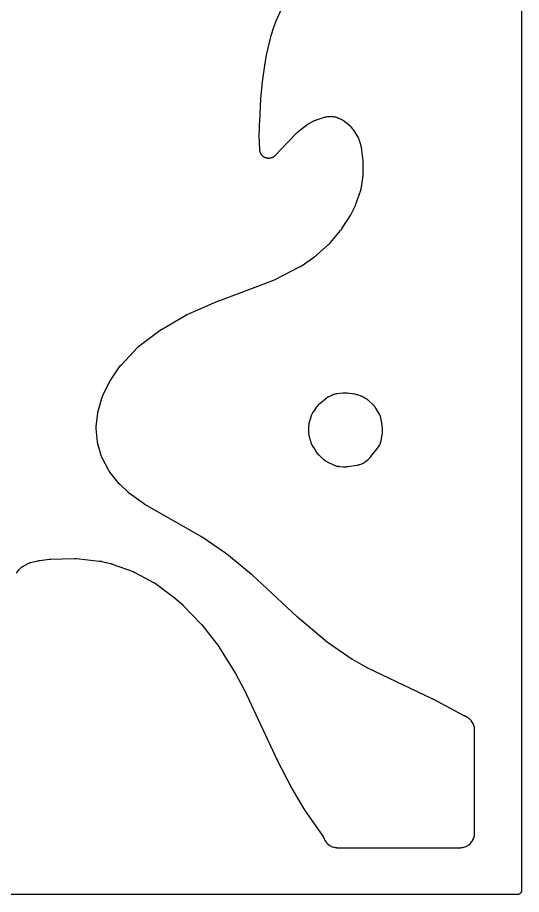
# Model space of a CAD drawing. Header units: millimetres. Extents: x 0 to 300, y 0 to 300.
# Drawn here: x 213.9 to 300, y -0.1 to 150 of the extents above; entities that cross this region are included whole.
import ezdxf

# ---------------------------------------------------------------- set-up
doc = ezdxf.new("R2010")
doc.units = ezdxf.units.MM
doc.layers.add('CUT', color=7, linetype='CONTINUOUS')

msp = doc.modelspace()

# ---------------------------------------------------------------- linework, layer by layer
at = {"layer": 'CUT'}
for points in [[(300.0266, 298.5625), (300.0266, 1.4375), (300.0266, 0.5522), (300.023, 0.4788), (300.0143, 0.4206), (300.0001, 0.3635), (299.9802, 0.3082), (299.9551, 0.255), (299.9249, 0.2046), (299.8898, 0.1573), (299.8503, 0.1137), (299.8068, 0.0743), (299.7595, 0.0392), (299.7091, 0.009), (299.6559, -0.0162), (299.6005, -0.036), (299.5435, -0.0503), (299.4853, -0.0589), (299.4119, -0.0625), (298.5266, -0.0625), (1.4375, -0.0625)], [(213.7249, 54.8969), (214.0957, 55.4669), (214.1207, 55.5033), (214.168, 55.5687), (214.223, 55.6375), (214.2619, 55.6815), (214.3234, 55.7446), (214.3664, 55.7846), (214.4338, 55.8414), (214.4805, 55.8769), (214.5532, 55.9268), (214.6219, 55.9693), (214.66, 55.9915), (215.723, 56.5778), (215.7315, 56.5824), (215.7447, 56.5895), (215.7667, 56.601), (215.7964, 56.6159), (215.823, 56.6287), (215.8267, 56.6305), (215.8744, 56.6509), (215.9402, 56.6768), (216.0035, 56.699), (216.0489, 56.7131), (216.0867, 56.7239), (216.099, 56.7272), (216.1084, 56.7296), (217.4093, 57.0566), (217.4219, 57.0596), (217.4513, 57.0666), (217.464, 57.0695), (217.4794, 57.0729), (217.4921, 57.0756), (217.5217, 57.0817), (217.5345, 57.0842), (217.5491, 57.087), (217.5619, 57.0893), (217.5916, 57.0946), (217.6044, 57.0967), (217.6201, 57.0993), (217.6329, 57.1012), (217.6628, 57.1056), (217.6757, 57.1074), (219.3131, 57.3231), (219.3255, 57.3246), (219.3546, 57.3281), (219.3671, 57.3294), (219.3824, 57.331), (219.3949, 57.3322), (219.4241, 57.3348), (219.4366, 57.3359), (219.451, 57.337), (219.4635, 57.3378), (219.4927, 57.3396), (219.5053, 57.3403), (219.5206, 57.341), (219.5331, 57.3415), (219.5624, 57.3425), (219.575, 57.3428), (223.5985, 57.4206), (223.6124, 57.4208), (223.6447, 57.4209), (223.6586, 57.4209), (223.6755, 57.4207), (223.6894, 57.4204), (223.7217, 57.4196), (223.7356, 57.4191), (223.7515, 57.4184), (223.7653, 57.4177), (223.7976, 57.4158), (223.8114, 57.4149), (223.8283, 57.4137), (223.8421, 57.4126), (223.8743, 57.4097), (223.8881, 57.4084), (227.9216, 56.9879), (227.9362, 56.9862), (227.9704, 56.9821), (227.9851, 56.9802), (228.0029, 56.9777), (228.0175, 56.9756), (228.0516, 56.9704), (228.0661, 56.968), (228.0828, 56.9651), (228.0973, 56.9625), (228.1312, 56.9562), (228.1457, 56.9533), (228.1633, 56.9497), (228.1777, 56.9466), (228.2114, 56.9391), (228.2257, 56.9358), (229.8202, 56.5539), (229.8328, 56.5508), (229.8621, 56.5433), (229.8746, 56.54), (229.8899, 56.5359), (229.9024, 56.5324), (229.9315, 56.5241), (229.9439, 56.5205), (229.9582, 56.5161), (229.9706, 56.5123), (229.9994, 56.5032), (230.0118, 56.4992), (230.0268, 56.4942), (230.0391, 56.49), (230.0676, 56.48), (230.0798, 56.4756), (233.6263, 55.1795), (233.6406, 55.1742), (233.6739, 55.1613), (233.6882, 55.1557), (233.7055, 55.1487), (233.7196, 55.1429), (233.7525, 55.1289), (233.7665, 55.1228), (233.7826, 55.1157), (233.7965, 55.1093), (233.8289, 55.0943), (233.8427, 55.0877), (233.8595, 55.0795), (233.8732, 55.0727), (233.905, 55.0566), (233.9186, 55.0495), (237.1499, 53.3408), (237.1559, 53.3376), (237.1697, 53.3301), (237.1723, 53.3287), (237.1988, 53.3138), (237.2515, 53.2828), (237.2694, 53.2719), (237.2938, 53.256), (237.3577, 53.2126), (237.3848, 53.1935), (240.4353, 50.9514), (240.4432, 50.9455), (240.4616, 50.9317), (240.4694, 50.9258), (240.4788, 50.9186), (240.4865, 50.9126), (240.5044, 50.8985), (240.5121, 50.8924), (240.5209, 50.8853), (240.5285, 50.8791), (240.5461, 50.8646), (240.5537, 50.8583), (240.5628, 50.8507), (240.5703, 50.8443), (240.5876, 50.8294), (240.595, 50.823), (242.0656, 49.5308), (242.0724, 49.5247), (242.0884, 49.5104), (242.0951, 49.5043), (242.1034, 49.4967), (242.1101, 49.4905), (242.1258, 49.4759), (242.1324, 49.4696), (242.1401, 49.4623), (242.1467, 49.4559), (242.162, 49.441), (242.1685, 49.4346), (242.1765, 49.4267), (242.1829, 49.4202), (242.198, 49.405), (242.2044, 49.3984), (245.2949, 46.201), (245.3036, 46.1918), (245.3238, 46.1703), (245.3324, 46.1611), (245.3428, 46.1497), (245.3512, 46.1403), (245.3708, 46.1182), (245.3791, 46.1087), (245.3886, 46.0977), (245.3968, 46.0881), (245.4158, 46.0655), (245.4238, 46.0558), (245.4336, 46.0438), (245.4415, 46.034), (245.4598, 46.0109), (245.4676, 46.0009), (248.2807, 42.3465), (248.2874, 42.3376), (248.3031, 42.3167), (248.3098, 42.3077), (248.3178, 42.2967), (248.3244, 42.2876), (248.3395, 42.2664), (248.3459, 42.2572), (248.3533, 42.2466), (248.3596, 42.2374), (248.3742, 42.2158), (248.3804, 42.2065), (248.3879, 42.1951), (248.394, 42.1857), (248.408, 42.1637), (248.414, 42.1542), (251.1423, 37.7696), (251.1457, 37.764), (251.1537, 37.7509), (251.1571, 37.7453), (251.1653, 37.7318), (251.1694, 37.7249), (251.179, 37.7086), (251.1831, 37.7016), (251.1877, 37.6936), (251.1918, 37.6865), (251.2011, 37.6701), (251.205, 37.663), (251.207, 37.6594), (251.2116, 37.651), (251.2223, 37.6313), (251.2268, 37.6229), (252.5582, 35.0948), (252.5646, 35.0826), (252.571, 35.0702), (252.5732, 35.066), (252.5784, 35.0557), (252.5806, 35.0512), (252.5832, 35.0461), (252.5854, 35.0417), (252.5906, 35.0313), (252.5925, 35.0274), (252.5965, 35.019), (252.6023, 35.007), (252.6048, 35.0017), (258.2929, 22.9395), (258.2948, 22.9354), (258.3085, 22.9069), (258.3106, 22.9025), (258.328, 22.8671), (258.3301, 22.8628), (258.3441, 22.835), (258.3464, 22.8305), (260.7272, 18.1758), (260.7313, 18.1679), (260.76, 18.1138), (260.7645, 18.1055), (260.8013, 18.0386), (260.8058, 18.0305), (260.8357, 17.9781), (260.8407, 17.9696), (262.9972, 14.3322), (263.0026, 14.3232), (263.0409, 14.261), (263.0469, 14.2515), (263.0961, 14.175), (263.1022, 14.1658), (263.1422, 14.106), (263.1488, 14.0963), (266.0522, 9.9375), (266.0585, 9.9283), (266.067, 9.9159), (266.0911, 9.8784), (266.1184, 9.8337), (266.1557, 9.7661), (266.1948, 9.6875), (266.2185, 9.636), (266.2232, 9.6247), (266.2274, 9.6146), (266.2298, 9.6088), (266.2354, 9.5954), (266.2376, 9.5903), (266.2463, 9.5696), (266.2544, 9.5496), (266.2605, 9.5348), (266.272, 9.5083), (266.2745, 9.5029), (266.2767, 9.4974), (266.2874, 9.4743), (266.3361, 9.362), (266.3617, 9.3099), (266.4507, 9.1493), (266.4812, 9.0999), (266.5853, 8.9487), (266.6205, 8.9025), (266.7387, 8.7621), (266.7782, 8.7195), (266.9094, 8.5911), (266.9528, 8.5525), (267.0958, 8.4374), (267.1428, 8.4033), (267.2962, 8.3025), (267.3463, 8.2731), (267.5087, 8.1876), (267.5614, 8.1631), (267.7314, 8.0938), (267.7861, 8.0745), (267.962, 8.0219), (268.0184, 8.008), (268.1985, 7.9727), (268.256, 7.9643), (268.4412, 7.9463), (268.4702, 7.9442), (268.5268, 7.9414), (268.5413, 7.9409), (268.6357, 7.9386), (268.6502, 7.9385), (289.464, 7.9385), (289.4787, 7.9386), (289.5744, 7.941), (289.5891, 7.9415), (289.6465, 7.9444), (289.6759, 7.9465), (289.8637, 7.965), (289.922, 7.9737), (290.1045, 8.01), (290.1617, 8.0243), (290.3398, 8.0783), (290.3952, 8.0982), (290.5672, 8.1694), (290.6204, 8.1946), (290.7846, 8.2823), (290.8351, 8.3126), (290.9899, 8.416), (291.0372, 8.4511), (291.1811, 8.5692), (291.2247, 8.6087), (291.3563, 8.7403), (291.3959, 8.784), (291.514, 8.9279), (291.549, 8.9752), (291.6525, 9.1299), (291.6827, 9.1804), (291.7705, 9.3446), (291.7957, 9.3978), (291.8669, 9.5698), (291.8867, 9.6253), (291.9408, 9.8034), (291.9551, 9.8605), (291.9914, 10.0431), (292, 10.1013), (292.0185, 10.2891), (292.0207, 10.3185), (292.0235, 10.3759), (292.0241, 10.3907), (292.0264, 10.4863), (292.0266, 10.5011), (292.0266, 28.0175), (292.0264, 28.0328), (292.0239, 28.1323), (292.0233, 28.1476), (292.0202, 28.2073), (292.0179, 28.2378), (291.9979, 28.4329), (291.9886, 28.4934), (291.9493, 28.6829), (291.9339, 28.7421), (291.8756, 28.9266), (291.8542, 28.9839), (291.7774, 29.1615), (291.7503, 29.2164), (291.6558, 29.3852), (291.6232, 29.437), (291.512, 29.5953), (291.4743, 29.6435), (291.3475, 29.7897), (291.3051, 29.8338), (291.1642, 29.9663), (291.1175, 30.0059), (290.9637, 30.1234), (290.9133, 30.158), (290.7483, 30.2592), (290.6946, 30.2885), (290.5178, 30.3735), (290.4899, 30.386), (290.3912, 30.4274), (290.3897, 30.4281), (290.3792, 30.4324), (290.3776, 30.4331), (290.3112, 30.4605), (290.2792, 30.4744), (290.2095, 30.5064), (290.1694, 30.526), (290.1576, 30.5322), (290.1466, 30.538), (284.9372, 33.3409), (284.931, 33.3442), (284.8874, 33.3669), (284.8807, 33.3704), (284.826, 33.3981), (284.8194, 33.4015), (284.7759, 33.4228), (284.7687, 33.4263), (273.792, 38.6419), (273.7861, 38.6447), (273.7722, 38.6514), (273.7663, 38.6543), (273.7522, 38.6613), (273.7449, 38.6649), (273.7281, 38.6734), (273.7208, 38.6771), (273.7125, 38.6814), (273.7053, 38.6852), (273.6885, 38.694), (273.6814, 38.6978), (273.6777, 38.6998), (273.6693, 38.7044), (273.6497, 38.7153), (273.6413, 38.7199), (271.2762, 40.0603), (271.2676, 40.0652), (271.2477, 40.0768), (271.2391, 40.0818), (271.229, 40.0879), (271.2206, 40.0929), (271.2011, 40.1049), (271.1927, 40.11), (271.1831, 40.116), (271.1748, 40.1213), (271.1555, 40.1337), (271.1473, 40.139), (271.1372, 40.1456), (271.129, 40.1511), (271.11, 40.1639), (271.1019, 40.1694), (266.6539, 43.2324), (266.6445, 43.2389), (266.6228, 43.2544), (266.6135, 43.261), (266.6022, 43.2692), (266.593, 43.276), (266.5716, 43.292), (266.5625, 43.2989), (266.552, 43.3069), (266.543, 43.3139), (266.522, 43.3304), (266.5131, 43.3375), (266.5022, 43.3463), (266.4934, 43.3535), (266.4728, 43.3705), (266.4641, 43.3779), (261.7596, 47.3782), (261.7493, 47.3871), (261.7386, 47.3964), (261.735, 47.3995), (261.7263, 47.4071), (261.7226, 47.4104), (261.7183, 47.4142), (261.7146, 47.4175), (261.7059, 47.4252), (261.7027, 47.4281), (261.6958, 47.4344), (261.6859, 47.4434), (261.6816, 47.4474), (253.9713, 54.6127), (253.965, 54.6185), (253.9207, 54.6586), (253.9138, 54.6647), (253.8577, 54.7137), (253.8509, 54.7197), (253.806, 54.7578), (253.7986, 54.764), (249.6814, 58.1479), (249.6709, 58.1563), (249.6023, 58.2102), (249.5917, 58.2184), (249.504, 58.2841), (249.4932, 58.292), (249.4222, 58.3428), (249.4112, 58.3504), (245.4213, 61.0709), (245.4111, 61.0777), (245.3444, 61.1213), (245.334, 61.1279), (245.2491, 61.1809), (245.2386, 61.1872), (245.1701, 61.228), (245.1595, 61.2342), (236.0312, 66.4204), (236.0213, 66.4261), (235.9984, 66.4395), (235.9886, 66.4454), (235.9766, 66.4525), (235.9669, 66.4585), (235.9443, 66.4725), (235.9346, 66.4786), (235.9235, 66.4857), (235.9139, 66.4919), (235.8916, 66.5065), (235.8821, 66.5128), (235.8705, 66.5206), (235.8611, 66.527), (235.8392, 66.5422), (235.8298, 66.5487), (233.0474, 68.5273), (233.0419, 68.5312), (233.029, 68.5405), (233.0266, 68.5423), (233.002, 68.5608), (232.9533, 68.5988), (232.9368, 68.6121), (232.9145, 68.6314), (232.8563, 68.6834), (232.8318, 68.7062), (231.4785, 70.0107), (231.4686, 70.0204), (231.4456, 70.0433), (231.4358, 70.0532), (231.4242, 70.0651), (231.4147, 70.075), (231.3926, 70.0983), (231.3833, 70.1084), (231.3725, 70.1201), (231.3633, 70.1303), (231.3419, 70.1544), (231.3328, 70.1648), (231.3218, 70.1775), (231.3129, 70.188), (231.2922, 70.2127), (231.2834, 70.2234), (229.6756, 72.2079), (229.669, 72.2162), (229.6587, 72.2291), (229.6421, 72.2508), (229.6203, 72.2801), (229.6014, 72.3066), (229.5868, 72.3278), (229.5786, 72.34), (229.5755, 72.3446), (229.5583, 72.3715), (229.5212, 72.432), (229.4998, 72.4687), (229.4928, 72.4813), (229.4878, 72.4907), (228.3863, 74.5473), (228.3808, 74.5576), (228.3736, 74.5716), (228.3532, 74.6135), (228.321, 74.6843), (228.3073, 74.7159), (228.2949, 74.748), (228.2683, 74.8211), (228.2535, 74.8653), (228.2489, 74.8804), (228.2455, 74.8916), (227.6111, 77.0625), (227.6081, 77.0728), (227.6037, 77.0886), (227.5968, 77.115), (227.588, 77.1504), (227.5808, 77.182), (227.5755, 77.2072), (227.5726, 77.2216), (227.5716, 77.227), (227.5662, 77.2583), (227.5552, 77.3284), (227.5497, 77.3705), (227.5482, 77.3847), (227.5471, 77.3953), (227.3295, 79.6666), (227.3285, 79.6784), (227.3271, 79.6944), (227.3245, 79.7418), (227.3221, 79.821), (227.3218, 79.856), (227.3228, 79.891), (227.3268, 79.9702), (227.3304, 80.0175), (227.332, 80.0335), (227.3333, 80.0453), (227.6014, 82.3528), (227.6026, 82.3623), (227.6045, 82.3771), (227.6079, 82.4015), (227.613, 82.4342), (227.618, 82.4631), (227.6223, 82.486), (227.6248, 82.4991), (227.6258, 82.5039), (227.632, 82.5321), (227.6469, 82.5945), (227.6565, 82.6317), (227.6601, 82.6442), (227.6628, 82.6535), (228.3642, 85.0334), (228.3669, 85.0424), (228.3712, 85.0565), (228.3786, 85.0796), (228.389, 85.1106), (228.3987, 85.1378), (228.4067, 85.1594), (228.4114, 85.1717), (228.4131, 85.1762), (228.4239, 85.2026), (228.4487, 85.2608), (228.4642, 85.2953), (228.4698, 85.3069), (228.4739, 85.3155), (229.664, 87.7469), (229.6671, 87.753), (229.6742, 87.7673), (229.6755, 87.7699), (229.6899, 87.7973), (229.7196, 87.8516), (229.7301, 87.8701), (229.7455, 87.8954), (229.7876, 87.9614), (229.8062, 87.9894), (231.455, 90.3757), (231.4589, 90.3812), (231.468, 90.3942), (231.4697, 90.3966), (231.4877, 90.4212), (231.5248, 90.47), (231.5377, 90.4866), (231.5565, 90.509), (231.6073, 90.5675), (231.6296, 90.5922), (234.3975, 93.5479), (234.4041, 93.555), (234.4146, 93.5659), (234.432, 93.5836), (234.4555, 93.6068), (234.4768, 93.6272), (234.494, 93.6431), (234.5039, 93.6522), (234.5076, 93.6555), (234.5295, 93.6745), (234.5788, 93.7161), (234.6089, 93.7404), (234.6193, 93.7483), (234.6269, 93.7542), (238.2495, 96.4868), (238.26, 96.4946), (238.2846, 96.5127), (238.2952, 96.5203), (238.3083, 96.5296), (238.319, 96.5371), (238.3441, 96.5544), (238.355, 96.5617), (238.3675, 96.5701), (238.3784, 96.5772), (238.4041, 96.5938), (238.4151, 96.6008), (238.4287, 96.6093), (238.4398, 96.6162), (238.4659, 96.632), (238.4772, 96.6387), (242.6264, 99.0694), (242.6383, 99.0763), (242.6664, 99.0922), (242.6784, 99.0989), (242.6932, 99.1069), (242.7054, 99.1134), (242.7339, 99.1284), (242.7461, 99.1347), (242.7603, 99.1419), (242.7726, 99.148), (242.8016, 99.1621), (242.8141, 99.1681), (242.8293, 99.1752), (242.8419, 99.181), (242.8712, 99.1942), (242.8839, 99.1998), (248.3525, 101.5587), (248.3658, 101.5644), (248.3797, 101.5702), (248.3843, 101.5722), (248.3957, 101.5768), (248.4006, 101.5788), (248.4062, 101.5811), (248.4111, 101.5831), (248.4225, 101.5877), (248.4268, 101.5894), (248.4361, 101.593), (248.4494, 101.5981), (248.4552, 101.6003), (257.5377, 105.023), (257.5531, 105.029), (257.6529, 105.0698), (257.6682, 105.0763), (257.792, 105.1309), (257.8071, 105.1379), (257.9045, 105.1841), (257.9193, 105.1914), (262.1082, 107.3244), (262.1267, 107.3342), (262.2456, 107.4), (262.2637, 107.4105), (262.4099, 107.4983), (262.4277, 107.5093), (262.5417, 107.5833), (262.559, 107.595), (264.7166, 109.1044), (264.7304, 109.1144), (264.8196, 109.1806), (264.8331, 109.191), (264.9426, 109.2773), (264.9559, 109.288), (265.0411, 109.3592), (265.0541, 109.3704), (267.066, 111.1507), (267.0741, 111.1579), (267.1296, 111.2088), (267.1378, 111.2165), (267.1736, 111.2506), (267.1905, 111.2674), (267.2938, 111.3739), (267.3095, 111.3907), (267.336, 111.4202), (267.3432, 111.4283), (267.392, 111.4846), (267.3998, 111.4939), (269.1045, 113.5439), (269.1166, 113.5591), (269.1939, 113.6584), (269.2055, 113.6738), (269.2984, 113.8015), (269.3096, 113.8173), (269.3803, 113.9214), (269.3909, 113.9376), (270.8482, 116.2389), (270.8568, 116.2529), (270.9113, 116.3444), (270.9195, 116.3585), (270.9847, 116.4752), (270.9925, 116.4896), (271.0419, 116.5839), (271.0493, 116.5985), (271.5486, 117.6183), (271.5567, 117.6354), (271.6072, 117.7475), (271.6147, 117.7649), (271.6737, 117.9075), (271.6807, 117.9251), (271.7241, 118.0402), (271.7305, 118.058), (272.5435, 120.4384), (272.5477, 120.4512), (272.5741, 120.5345), (272.578, 120.5474), (272.5927, 120.5979), (272.5997, 120.6239), (272.6411, 120.7937), (272.6469, 120.82), (272.6571, 120.8716), (272.6596, 120.8848), (272.6745, 120.971), (272.6767, 120.9842), (272.9183, 122.5861), (272.921, 122.6068), (272.9366, 122.7416), (272.9386, 122.7624), (272.9522, 122.932), (272.9535, 122.9529), (272.9597, 123.0884), (272.9603, 123.1093), (272.9806, 125.0507), (272.9805, 125.0685), (272.9783, 125.1841), (272.9777, 125.2019), (272.9706, 125.3468), (272.9695, 125.3645), (272.9604, 125.4798), (272.9588, 125.4975), (272.763, 127.3009), (272.7614, 127.3139), (272.7504, 127.3983), (272.7486, 127.4113), (272.7408, 127.4619), (272.7363, 127.4877), (272.7032, 127.6547), (272.6976, 127.6803), (272.6854, 127.7301), (272.6822, 127.7428), (272.6602, 127.825), (272.6567, 127.8377), (272.333, 128.9513), (272.3289, 128.9649), (272.301, 129.0531), (272.2965, 129.0666), (272.2785, 129.1192), (272.2686, 129.1459), (272.2014, 129.3154), (272.1779, 129.3672), (272.0949, 129.5296), (272.0813, 129.5546), (272.0537, 129.6029), (272.0465, 129.6151), (271.9987, 129.6943), (271.9912, 129.7064), (271.3471, 130.7169), (271.3391, 130.729), (271.2865, 130.8074), (271.2782, 130.8193), (271.2455, 130.8656), (271.2281, 130.8889), (271.1134, 131.0355), (271.0754, 131.0794), (270.947, 131.2142), (270.9264, 131.2348), (270.8854, 131.2739), (270.8747, 131.2838), (270.8048, 131.3472), (270.794, 131.3569), (269.9253, 132.1078), (269.9144, 132.117), (269.8428, 132.176), (269.8317, 132.1849), (269.7879, 132.2193), (269.765, 132.2364), (269.6159, 132.3423), (269.5679, 132.3731), (269.4094, 132.4644), (269.3843, 132.478), (269.3348, 132.5035), (269.322, 132.5099), (269.2385, 132.5503), (269.2256, 132.5564), (268.8339, 132.7348), (268.8222, 132.74), (268.7457, 132.7729), (268.7339, 132.7778), (268.6875, 132.7966), (268.6635, 132.8057), (268.5088, 132.8608), (268.4599, 132.8759), (268.3011, 132.9176), (268.2762, 132.9236), (268.2272, 132.9342), (268.2147, 132.9368), (268.133, 132.9527), (268.1204, 132.955), (267.9523, 132.9841), (267.9349, 132.9868), (267.8216, 133.003), (267.8041, 133.0053), (267.7358, 133.013), (267.7007, 133.0159), (267.4722, 133.0282), (267.437, 133.0291), (267.3683, 133.0287), (267.3507, 133.0284), (267.2363, 133.0245), (267.2187, 133.0236), (267.0668, 133.0139), (267.0487, 133.0125), (266.9308, 133.0014), (266.9127, 132.9994), (266.8421, 132.9906), (266.8061, 132.9849), (266.5735, 132.9414), (266.5379, 132.9336), (266.469, 132.9163), (266.4514, 132.9116), (266.3375, 132.8793), (266.32, 132.874), (264.9484, 132.4397), (264.9364, 132.4357), (264.8591, 132.4094), (264.8472, 132.4053), (264.8011, 132.3885), (264.7776, 132.3794), (264.6266, 132.3173), (264.6036, 132.3072), (264.559, 132.2866), (264.5476, 132.2813), (264.4742, 132.2455), (264.463, 132.2399), (263.8667, 131.9338), (263.8543, 131.9273), (263.7746, 131.8839), (263.7624, 131.8771), (263.7151, 131.85), (263.6912, 131.8355), (263.5382, 131.7381), (263.515, 131.7225), (263.4705, 131.6911), (263.4591, 131.6829), (263.3862, 131.6289), (263.3751, 131.6205), (261.7944, 130.3927), (261.7773, 130.3788), (261.6674, 130.2868), (261.6507, 130.2723), (261.5172, 130.1519), (261.5011, 130.1368), (261.3983, 130.037), (261.3827, 130.0213), (257.8997, 126.3807), (257.8687, 126.3499), (257.8106, 126.2947), (257.7443, 126.2377), (257.6984, 126.202), (257.6269, 126.1517), (257.5777, 126.1205), (257.5017, 126.0774), (257.4497, 126.0512), (257.3698, 126.0156), (257.3156, 125.9946), (257.2326, 125.9669), (257.1766, 125.9513), (257.0914, 125.9318), (257.0341, 125.9216), (256.9474, 125.9105), (256.8893, 125.906), (256.802, 125.9033), (256.7438, 125.9044), (256.6565, 125.9103), (256.5987, 125.917), (256.5125, 125.9313), (256.4556, 125.9436), (256.3712, 125.9662), (256.3157, 125.984), (256.2339, 126.0147), (256.1804, 126.0377), (256.1019, 126.0762), (256.051, 126.1044), (255.9766, 126.1503), (255.9286, 126.1832), (255.8591, 126.2362), (255.8145, 126.2736), (255.7504, 126.333), (255.7097, 126.3746), (255.6516, 126.44), (255.6151, 126.4854), (255.5637, 126.556), (255.5318, 126.6047), (255.4875, 126.6801), (255.4604, 126.7316), (255.4236, 126.8109), (255.4017, 126.8648), (255.3728, 126.9473), (255.3562, 127.0031), (255.3354, 127.088), (255.3243, 127.1452), (255.3119, 127.2317), (255.3043, 127.3114), (255.3013, 127.355), (255.1878, 129.8318), (255.2387, 131.1377), (255.2532, 131.5099), (255.2608, 131.7036), (255.2807, 132.2128), (255.4793, 136.0859), (255.7456, 138.9808), (256.1485, 141.7914), (256.4405, 143.6068), (256.4417, 143.6139), (256.4444, 143.6303), (256.4456, 143.6373), (256.4486, 143.654), (256.4502, 143.6626), (256.4539, 143.6827), (256.4556, 143.6912), (256.4575, 143.7011), (256.4593, 143.7097), (256.4634, 143.7298), (256.4652, 143.7383), (256.4662, 143.7427), (256.4685, 143.7528), (256.4739, 143.7764), (256.4762, 143.7865), (257.2336, 146.9178), (257.709, 148.3285), (258.0991, 149.4308), (258.9958, 151.4367)]]:
    msp.add_lwpolyline(points, dxfattribs=at)
msp.add_lwpolyline([(263.724, 78.352), (263.7272, 78.3389), (263.7491, 78.2537), (263.7527, 78.2406), (264.0003, 77.3605), (264.0043, 77.3468), (264.0316, 77.2579), (264.036, 77.2443), (264.0537, 77.1913), (264.0634, 77.1644), (264.1296, 76.9934), (264.1528, 76.9411), (264.235, 76.7772), (264.2484, 76.752), (264.2758, 76.7033), (264.283, 76.6909), (264.3305, 76.611), (264.338, 76.5988), (264.8561, 75.773), (264.8635, 75.7616), (264.912, 75.688), (264.9196, 75.6768), (264.9498, 75.6332), (264.9657, 75.6113), (265.071, 75.4729), (265.1058, 75.4313), (265.2232, 75.3031), (265.242, 75.2835), (265.2795, 75.246), (265.2892, 75.2366), (265.353, 75.1757), (265.3629, 75.1665), (266.1461, 74.4526), (266.1566, 74.4432), (266.2256, 74.3833), (266.2363, 74.3742), (266.2785, 74.3392), (266.3006, 74.3218), (266.4445, 74.2134), (266.4909, 74.1817), (266.6443, 74.0873), (266.6685, 74.0732), (266.7166, 74.0466), (266.7289, 74.04), (266.8099, 73.9977), (266.8224, 73.9913), (267.8873, 73.4662), (267.9001, 73.4601), (267.9834, 73.4215), (267.9962, 73.4157), (268.0468, 73.3937), (268.073, 73.383), (268.2422, 73.3186), (268.2958, 73.301), (268.468, 73.2534), (268.523, 73.2409), (268.7013, 73.2093), (268.7292, 73.205), (268.7839, 73.1979), (268.798, 73.1963), (268.8893, 73.1867), (268.9033, 73.1854), (269.5576, 73.132), (269.5616, 73.1316), (269.5789, 73.1305), (269.6908, 73.1246), (269.7081, 73.1239), (269.7753, 73.1223), (269.8098, 73.1225), (270.0338, 73.13), (270.0682, 73.1322), (270.1352, 73.1383), (270.1524, 73.1401), (270.2637, 73.1535), (270.2808, 73.1558), (271.9471, 73.4054), (271.9623, 73.4078), (272.0611, 73.4252), (272.0762, 73.4281), (272.1352, 73.4401), (272.1653, 73.447), (272.3568, 73.4962), (272.4157, 73.5146), (272.6011, 73.5832), (272.6297, 73.5946), (272.6851, 73.6184), (272.6992, 73.6247), (272.7902, 73.6666), (272.8042, 73.6732), (272.8443, 73.693), (272.8596, 73.7008), (272.9584, 73.753), (272.9735, 73.7612), (273.0318, 73.7942), (273.0612, 73.8119), (273.2489, 73.9327), (273.2772, 73.9521), (273.3314, 73.9915), (273.3452, 74.0018), (273.4335, 74.0701), (273.447, 74.0808), (273.807, 74.3757), (273.8193, 74.3861), (273.8989, 74.455), (273.911, 74.4657), (273.9577, 74.5084), (273.981, 74.5308), (274.1284, 74.6809), (274.1505, 74.7046), (274.1923, 74.752), (274.2028, 74.7643), (274.2702, 74.8451), (274.2805, 74.8577), (275.49, 76.389), (275.4901, 76.389), (275.4901, 76.3891), (275.4992, 76.401), (275.5575, 76.4787), (275.5664, 76.4907), (275.6002, 76.5383), (275.6169, 76.5631), (275.7201, 76.7245), (275.7498, 76.7764), (275.8352, 76.9449), (275.8596, 76.9995), (275.9278, 77.1757), (275.9466, 77.2324), (275.9977, 77.417), (276.0049, 77.446), (276.0177, 77.503), (276.0208, 77.5176), (276.0396, 77.6129), (276.0423, 77.6276), (276.2529, 78.8524), (276.2554, 78.8684), (276.2704, 78.9724), (276.2725, 78.9884), (276.2798, 79.0511), (276.2827, 79.0833), (276.2957, 79.2901), (276.2962, 79.3548), (276.2868, 79.5618), (276.2845, 79.594), (276.2782, 79.6568), (276.2764, 79.6729), (276.2632, 79.7772), (276.2609, 79.7932), (276.0309, 81.2827), (276.0285, 81.2972), (276.0116, 81.3913), (276.0088, 81.4057), (275.9973, 81.462), (275.9907, 81.4907), (275.9438, 81.6733), (275.9264, 81.7295), (275.8627, 81.9043), (275.8399, 81.9585), (275.7583, 82.1285), (275.7449, 82.1547), (275.7176, 82.2052), (275.7104, 82.218), (275.6628, 82.301), (275.6553, 82.3136), (275.1578, 83.1332), (275.1502, 83.1455), (275.0993, 83.2249), (275.0913, 83.237), (275.0596, 83.284), (275.0428, 83.3076), (274.9315, 83.4565), (274.8945, 83.5012), (274.7693, 83.6386), (274.7493, 83.6595), (274.7092, 83.6995), (274.6988, 83.7096), (274.6304, 83.7745), (274.6198, 83.7844), (273.8603, 84.4712), (273.8473, 84.4825), (273.7621, 84.5552), (273.7489, 84.5662), (273.6965, 84.6083), (273.6691, 84.6292), (273.487, 84.7592), (273.4584, 84.7784), (273.4016, 84.8143), (273.3869, 84.8233), (273.2905, 84.8803), (273.2756, 84.8888), (272.9822, 85.0512), (272.9711, 85.0572), (272.8985, 85.0954), (272.8872, 85.1012), (272.8431, 85.1232), (272.8203, 85.134), (272.6706, 85.2011), (272.6474, 85.2109), (272.6016, 85.2292), (272.5898, 85.2337), (272.513, 85.2625), (272.5011, 85.2668), (272.1217, 85.3998), (272.1073, 85.4046), (272.0129, 85.435), (271.9983, 85.4395), (271.9412, 85.4564), (271.9117, 85.4642), (271.719, 85.5105), (271.6891, 85.5168), (271.6306, 85.5278), (271.6156, 85.5304), (271.5177, 85.5461), (271.5026, 85.5483), (270.2545, 85.7162), (270.2414, 85.7178), (270.1565, 85.7273), (270.1434, 85.7287), (270.0922, 85.7333), (270.0659, 85.7351), (269.8975, 85.7428), (269.8449, 85.7429), (269.6764, 85.7359), (269.6501, 85.7342), (269.5989, 85.7298), (269.5858, 85.7286), (269.5008, 85.7194), (269.4878, 85.7179), (268.4244, 85.5795), (268.4076, 85.5771), (268.2981, 85.5596), (268.2813, 85.5567), (268.2159, 85.5444), (268.1825, 85.5371), (267.9705, 85.4845), (267.9053, 85.4644), (267.7005, 85.388), (267.6689, 85.3752), (267.608, 85.3485), (267.5925, 85.3414), (267.4923, 85.294), (267.477, 85.2864), (267.0653, 85.077), (267.0512, 85.0696), (266.9601, 85.0202), (266.9462, 85.0124), (266.8923, 84.9813), (266.8651, 84.9646), (266.6915, 84.8516), (266.6652, 84.8336), (266.615, 84.7969), (266.6022, 84.7873), (266.5201, 84.7241), (266.5076, 84.7142), (265.5333, 83.9211), (265.5219, 83.9116), (265.4489, 83.8491), (265.4377, 83.8394), (265.3948, 83.8007), (265.3733, 83.7804), (265.2388, 83.6469), (265.1989, 83.6032), (265.0782, 83.457), (265.0599, 83.4338), (265.0254, 83.3875), (265.0167, 83.3755), (264.9611, 83.2971), (264.9527, 83.2849), (264.3947, 82.4548), (264.3862, 82.4418), (264.3321, 82.3566), (264.324, 82.3434), (264.2928, 82.2914), (264.2776, 82.2644), (264.1842, 82.0887), (264.158, 82.0324), (264.0833, 81.848), (264.0724, 81.8189), (264.0526, 81.7617), (264.0477, 81.7469), (264.0172, 81.6507), (264.0127, 81.6359), (263.7551, 80.7441), (263.7513, 80.7304), (263.7277, 80.6409), (263.7242, 80.6271), (263.7114, 80.573), (263.7054, 80.5451), (263.6716, 80.3658), (263.6637, 80.3094), (263.6471, 80.1276), (263.6451, 80.0992), (263.6427, 80.0437), (263.6422, 80.0294), (263.6404, 79.9369), (263.6403, 79.9227), (263.6434, 79.0218), (263.6436, 79.0082), (263.6459, 78.9203), (263.6465, 78.9067), (263.649, 78.8539), (263.6509, 78.8269), (263.6672, 78.6542), (263.6747, 78.6006), (263.7064, 78.43), (263.712, 78.4035)], close=True, dxfattribs=at)

doc.saveas('drawing.dxf')
